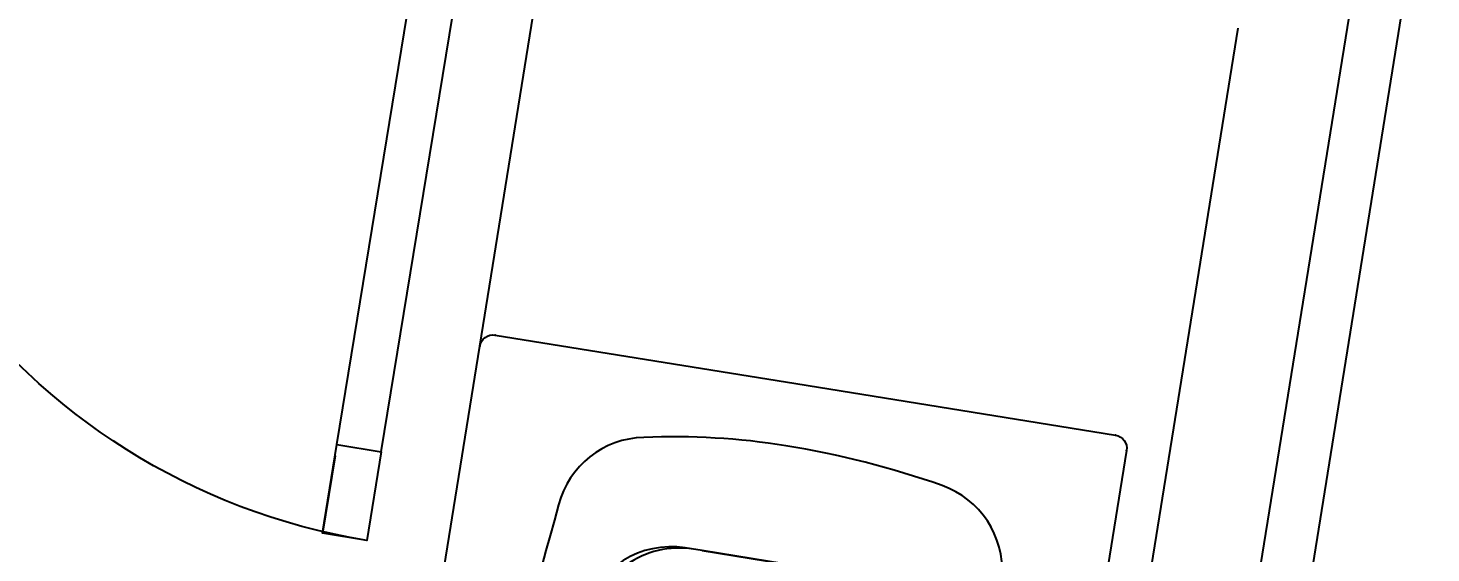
# Model space of a CAD drawing. Extents: x -678889171 to 586587, y -792238163 to 335485.
# Drawn here: x 42301 to 43862, y 43233 to 43816 of the extents above; entities that cross this region are included whole.
import ezdxf
from ezdxf import colors
from ezdxf.entities.mleader import LeaderData, LeaderLine
from ezdxf.math import Vec2, Vec3

# ---------------------------------------------------------------- set-up
doc = ezdxf.new("R2010")
doc.units = 0
doc.header["$MEASUREMENT"] = 0
doc.linetypes.add('XR-Typ29 7th to11Th$0$XR-A-TYP-7-8-9-10$0$XR-A-TYP-2-3-4-6-7-8-9-10$0$HIDDEN', pattern=[0.375, 0.25, -0.125])
doc.layers.get('0').update_dxf_attribs({"color": 8})
for name, color, linetype in [('1', 8, 'Continuous'), ('E-TEXT', 3, 'Continuous'), ('XR-A-9TH-FLOOR$0$A-WALL', 252, 'Continuous'), ('XR-Typ29 7th to11Th$0$A-WALL', 252, 'Continuous'), ('XR-Typ29 7th to11Th$0$XR-A-TYP-7-8-9-10$0$A-DOOR', 252, 'Continuous'), ('XR-Typ29 7th to11Th$0$XR-A-TYP-7-8-9-10$0$A-FURN-SANT', 252, 'Continuous'), ('XR-Typ29 7th to11Th$0$XR-A-TYP-7-8-9-10$0$WC-OUTL', 252, 'Continuous'), ('XR-Typ29 7th to11Th$0$XR-A-TYP-7-8-9-10$0$XR-A-TYP-2-3-4-6-7-8-9-10$0$A-DOOR', 252, 'Continuous'), ('XR-Typ29 7th to11Th$0$XR-A-TYP-7-8-9-10$0$XR-A-TYP-2-3-4-6-7-8-9-10$0$A-FLOR-OVHD', 252, 'XR-Typ29 7th to11Th$0$XR-A-TYP-7-8-9-10$0$XR-A-TYP-2-3-4-6-7-8-9-10$0$HIDDEN')]:
    doc.layers.add(name, color=color, linetype=linetype)
doc.styles.get("Standard").update_dxf_attribs({"font": 'arial.ttf'})

# ---------------------------------------------------------------- blocks, each defined once
blk = doc.blocks.new('*U1229')
for p, q in [((-1.692574411944901e-14, -19.99999999962655), (-1.220150349918011e-10, -139.9999999995583)), ((49.99999999999089, -19.99999999967929), (-1.692574411944901e-14, -19.99999999962655)), ((49.99999999991705, -89.999999999627), (49.99999999999089, -19.99999999967929)), ((749.9999999996214, -90.0000000003653), (749.9999999996862, -20.00000000041761)), ((749.9999999996862, -20.00000000041761), (799.9999999996726, -20.00000000047034)), ((799.9999999996726, -20.00000000047034), (799.9999999995506, -140.0000000004021)), ((39.99999999986434, -139.9999999996006), (39.99999999991705, -89.99999999961642)), ((39.99999999991705, -89.99999999961642), (49.99999999991705, -89.999999999627)), ((759.9999999996169, -90.00000000037585), (749.9999999996214, -90.0000000003653)), ((759.9999999995642, -140.0000000003599), (759.9999999996169, -90.00000000037585)), ((39.99999999986434, -139.9999999996006), (-1.220150349918011e-10, -139.9999999995583)), ((759.9999999995642, -140.0000000003599), (799.9999999995506, -140.0000000004021)), ((39.99999999921492, -759.9999999993414), (39.99999999975438, -239.9999999995665)), ((89.99999999919673, -759.9999999993939), (89.99999999973619, -239.9999999996191))]:
    blk.add_line(p, q)
for points in [[(89.99999999973619, -239.9999999996191), (39.99999999975438, -239.9999999995665), (39.9999999998598, -139.9999999996006), (89.9999999998416, -139.9999999996533), (89.99999999974986, -226.9999999996219)], [(89.99999999918764, -759.9999999993939), (39.99999999920583, -759.9999999993414), (39.9999999991003, -859.999999999305), (89.9999999990821, -859.9999999993576), (89.99999999917385, -772.9999999993867), (89.9999999990821, -859.9999999993576)]]:
    blk.add_lwpolyline(points, close=True)
blk.add_arc((39.9999999998598, -139.9999999996006), 719.9999999997044, 269.9999999999408, 359.9999999999401)
at = {"layer": 'XR-Typ29 7th to11Th$0$XR-A-TYP-7-8-9-10$0$XR-A-TYP-2-3-4-6-7-8-9-10$0$A-FLOR-OVHD'}
for p, q in [((749.9999999996953, -20.00000000041761), (49.99999999999089, -19.99999999967929)), ((759.9999999995642, -140.0000000003599), (39.9999999998598, -139.9999999996006))]:
    blk.add_line(p, q, dxfattribs=at)
blk = doc.blocks.new('XR-Typ29 7th to11Th$0$XR-A-TYP-7-8-9-10$0$MILANO-P')
at = {"layer": 'XR-Typ29 7th to11Th$0$XR-A-TYP-7-8-9-10$0$A-DOOR'}
for points in [[(-1.499896366632051, 0.3389612934542043, -0.414213562373095), (-1.48489636663205, 0.3539612934542973), (-0.01500051226329902, 0.3539619254201511, -0.414213562373095), (-5.122633197629511e-07, 0.3389619254201435), (2.131628207280301e-14, -7.105427357601002e-15), (1.4210854715202e-14, -0.3599999999999071, -0.414213562373095), (-0.01499999999997215, -0.3749999999999147), (-1.484895854368709, -0.3750006319659605, -0.414213562373095), (-1.49989585436871, -0.3600006319658533), (-1.499895854368695, -6.319659533460253e-07)], [(-1.419895854368768, -6.319659533460253e-07, 0.05554738408239406), (-1.395363383361492, -0.2201439940753076, 0.3399602952490631), (-1.301618037087977, -0.2980573782808804, 0.03911142835544864), (-0.1750219098044496, -0.2603851513602962, 0.3359260527164402), (-0.08609722878650672, -0.1787046076590357, 0.04494765941709192), (-0.06999999999991502, -1.4210854715202e-14, 0.05088692500642941), (-0.08609774104984069, 0.1576665330792721, 0.3359260527164403), (-0.1750224220677907, 0.2393470767805255, 0.03911142982106241), (-1.301618549351318, 0.2770180397692386, 0.3399602952490632), (-1.395363895624826, 0.1991046555636515, 0.06133307423688695)]]:
    blk.add_lwpolyline(points, format="xyb", close=True, dxfattribs=at)
for points in [[(-0.2000005122632444, 0.07364245272814429), (-0.1999999999999105, -1.4210854715202e-14), (-0.2000005122632444, 0.07364245272814429), (-0.2000005122632729, 0.09252400407062567, 0.3762079503962065), (-0.2868904375358454, 0.1916609091093306, 0.02323539835708889), (-0.749670147844796, 0.2311000215602661, -0.01268677154132642), (-1.002846547520448, 0.2473067951496191, 0.103858096540129), (-1.139896366632122, 0.2489612934543359, 0.1585008142566286), (-1.25989636663212, 0.2189612934543348)], [(-0.2000005122632729, 0.08356800527853636, 0.414213562373095), (-0.3000005122632601, 0.1835680052786088, 0.06379300604352353), (-0.9591105176588357, 0.1883127569316088, 0.3874386920618246), (-1.049896366632105, 0.08873816468612006), (-1.049895854368771, -6.319659533460253e-07), (-1.049895854368771, -0.1097775031977761, 0.3874386920618246), (-0.9591100053955017, -0.2093520954432648, 0.06379300516282002), (-0.2999999999999261, -0.2046060798583653, 0.414213562373095), (-0.1999999999999389, -0.1046060798582999)], [(-1.259895854368779, -0.2400006319659909, 0.1585008142566286), (-1.139895854368788, -0.2700006319659849, 0.1038580849743234), (-1.002846035257114, -0.2683448697293827, -0.01268677154132631), (-0.7496696355814549, -0.2521380961400297, 0.02323539835708889), (-0.2868899252725114, -0.2126989836890942, 0.3762079503962065), (-0.1999999999999389, -0.1135620786503821), (-0.1999999999999105, -0.09468052730791499), (-0.1999999999999105, -1.4210854715202e-14), (-0.1999999999999105, -0.09468052730791499)]]:
    blk.add_lwpolyline(points, format="xyb", dxfattribs=at)
for radius, start, end in [(0.044, 0, 180), (0.0265, 0, 180), (0.044, 180, 0), (0.0265, 180, 0)]:
    blk.add_arc((-0.2699999999999605, -1.4210854715202e-14), radius, start, end, dxfattribs=at)
at = {"layer": 'XR-Typ29 7th to11Th$0$XR-A-TYP-7-8-9-10$0$WC-OUTL'}
for p in [(-0.01500051226331323, 0.3539619254202506, -1.076436126777199e-07), (-0.01500051226331323, 0.3539619254202506, -1.076436126777199e-07), (-1.499896366632051, 0.3389612934542114, -1.076436123921586e-07), (-5.122633339738059e-07, 0.3389619254201506, -1.076436126777199e-07), (-5.122633339738059e-07, 0.3389619254201506, -1.076436126777199e-07), (0, -0.3599999999999071), (-1.484895854368723, -0.3750006319659533), (-0.01499999999998636, -0.375)]:
    blk.add_point(p, dxfattribs=at)
blk = doc.blocks.new('XR-Typ29 7th to11Th')
at = {"layer": 'XR-Typ29 7th to11Th$0$A-WALL'}
for p, q in [((46611.60427019005, 30556.99326550734), (46033.03782675845, 26968.9750501535)), ((46447.69803253864, 30294.31870617171), (46131.99183945129, 28336.44578706706))]:
    blk.add_line(p, q, dxfattribs=at)
at = {"layer": 'XR-Typ29 7th to11Th$0$XR-A-TYP-7-8-9-10$0$A-FURN-SANT', "extrusion": (-1.482007364741705e-08, 2.373429138785237e-09, 1), "elevation": -0.0005070113180104029}
blk.add_lwpolyline([(45604.27601964362, 29940.52277564415), (45681.4691863949, 30419.44647095673)], dxfattribs=at)
at = {"layer": 'XR-Typ29 7th to11Th$0$XR-A-TYP-7-8-9-10$0$A-FURN-SANT', "extrusion": (-1.482007364741704e-08, 2.373429138785237e-09, 1), "xscale": 999.9999999999997, "yscale": 999.9999999999997, "zscale": 999.9999999999997, "rotation": 80.84378587161743}
blk.add_blockref('XR-Typ29 7th to11Th$0$XR-A-TYP-7-8-9-10$0$MILANO-P', (45956.114802574, 29899.0073443582, -0.0005070113180104029), dxfattribs=at)
at = {"layer": 'XR-Typ29 7th to11Th$0$XR-A-TYP-7-8-9-10$0$XR-A-TYP-2-3-4-6-7-8-9-10$0$A-DOOR', "extrusion": (-4.771933023906114e-08, 7.970566871507109e-09, -0.9999999999999989), "zscale": -1, "rotation": 9.293081710383778}
blk.add_blockref('*U1229', (-45656.88121432161, 30566.88505510355, -0.001917853273712887), dxfattribs=at)

msp = doc.modelspace()

# ---------------------------------------------------------------- block references
at = {"layer": 'XR-A-9TH-FLOOR$0$A-WALL'}
msp.add_blockref('XR-Typ29 7th to11Th', (-2800.434649049275, 13522.11598560929), dxfattribs=at)

# ---------------------------------------------------------------- next in the draw order: linework, layer by layer
at = {"layer": '1', "color": 4}
msp.add_line((43552.31861995457, 42112.4878442043, -2.781507339835816e-05), (44099.61331979014, 45506.57226532268, -0.0001175253643044272), dxfattribs=at)

# ---------------------------------------------------------------- next in the draw order: leaders
at = {"layer": 'E-TEXT', "color": 30}
ml = msp.add_multileader_mtext('Standard', dxfattribs=at)
ml.set_content('\\C30;CT{\\fArial|b0|i0|c178|p34;14}/DP-T-8 {\\A1;3(1x3)mm\\H0.7x;\\S2^ ;\\H1.42857x; \\P∅ 25 mm PVC CONDUIT}', color=3)
ml.set_leader_properties(color=30)
ml.build(insert=Vec2(0, 0))
ml.multileader.update_dxf_attribs({"text_right_attachment_type": 6, "dogleg_length": 0.2763936738358556, "arrow_head_size": 153.5520410199195, "scale": 2})
ctx = ml.context
ctx.base_point, ctx.scale, ctx.char_height, ctx.arrow_head_size, ctx.landing_gap_size, ctx.plane_origin, ctx.plane_x_axis, ctx.plane_y_axis = Vec3(41293.58571101411, 44787.33198190121, -4.035785777325275e-06), 2, 153.5520410199195, 153.5520410199195, 3.071040820398391, Vec3(40140.07442163429, 55032.15363017007, 3.352861208968001e-05), Vec3(0.9856555294567461, -0.1687695981252006, 3.477911888746864e-09), Vec3(0.1687695981252006, 0.9856555294567461, 4.799668914001103e-09)
ctx.right_attachment = 6
notes = []
notes.append((ctx, [(0, (1, 1, 0), (41293.04085310826, 44787.42527559972, -4.037708323013692e-06), (0.9856555294567461, -0.1687695981252006, 3.477911888746864e-09), 0.5527873476717114, [(1, [(41186.23066704159, 44211.32149341538, -6.877666636822468e-06)], 0, [])])]))
ctx.mtext.insert, ctx.mtext.text_direction, ctx.mtext.rotation, ctx.mtext.width, ctx.mtext.flow_direction, ctx.mtext.extrusion = Vec3(41310.09163722396, 44865.53396118991, -3.641775033629606e-06), Vec3(0.9856555294567461, -0.1687695981252006, 3.477911888746863e-09), 6.113604080006546, 2689.195029105018, 5, Vec3(-4.238061277856671e-09, -4.143854412868104e-09, 1)
for ctx, leaders in notes:
    for number, flags, end, landing, length, lines in leaders:
        leader = LeaderData()
        leader.index, (leader.has_last_leader_line, leader.has_dogleg_vector, leader.attachment_direction) = number, flags
        leader.last_leader_point, leader.dogleg_vector, leader.dogleg_length = Vec3(end), Vec3(landing), length
        for number, points, colour, breaks in lines:
            line = LeaderLine()
            line.index, line.vertices, line.color, line.breaks = number, Vec3.list(points), colors.encode_raw_color(colour), breaks
            leader.lines.append(line)
        ctx.leaders.append(leader)

doc.saveas('drawing.dxf')
